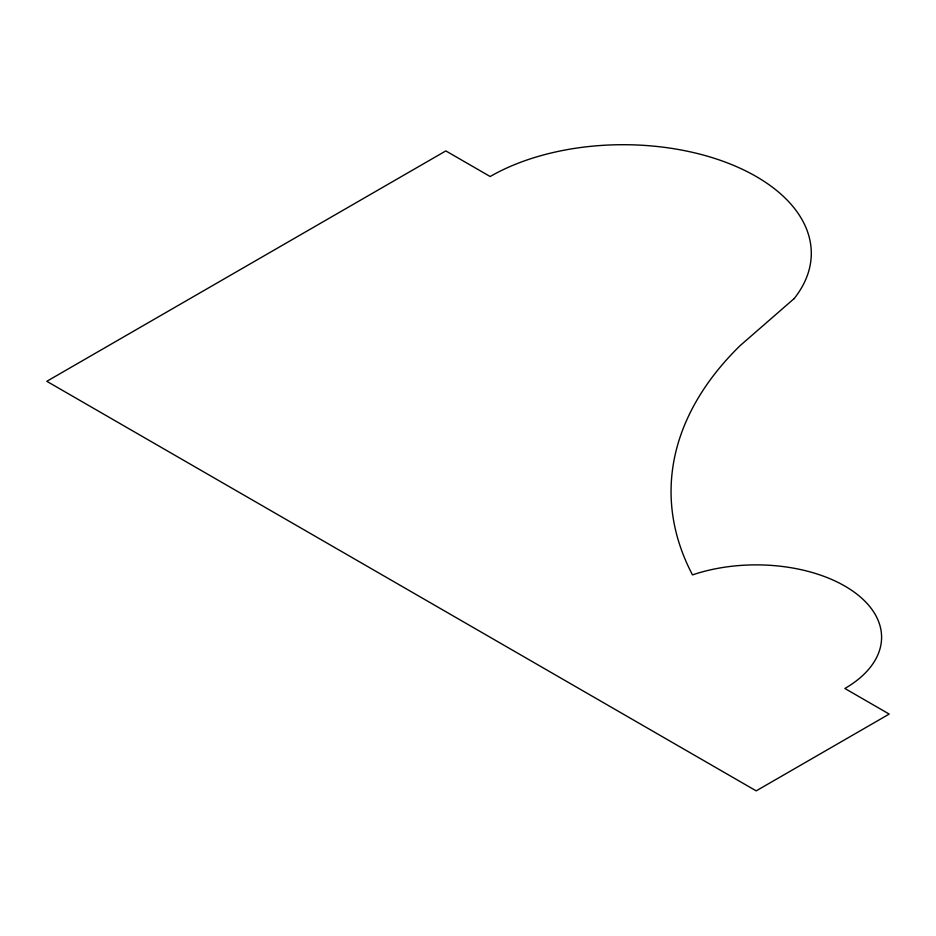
<?xml version="1.0" encoding="UTF-8"?>
<svg xmlns="http://www.w3.org/2000/svg" width="936" height="936" viewBox="0 0 936 936"><rect width="100%" height="100%" fill="white"/><g stroke="black" fill="none" stroke-linecap="round" stroke-linejoin="round"><path stroke-width="1.4" d="M794.184 298.561L740.06 345.688A496.922 286.896 0 0 0 692.5 574.903A125.401 72.4 0 0 1 855.328 592.944A125.401 72.4 0 0 1 844.869 688.475L889.2 714.074L756.194 790.861L46.8 381.303L445.828 150.918L490.171 176.518A188.101 108.599 0 0 1 730.56 164.139A188.101 108.599 0 0 1 794.184 298.561"/></g></svg>
